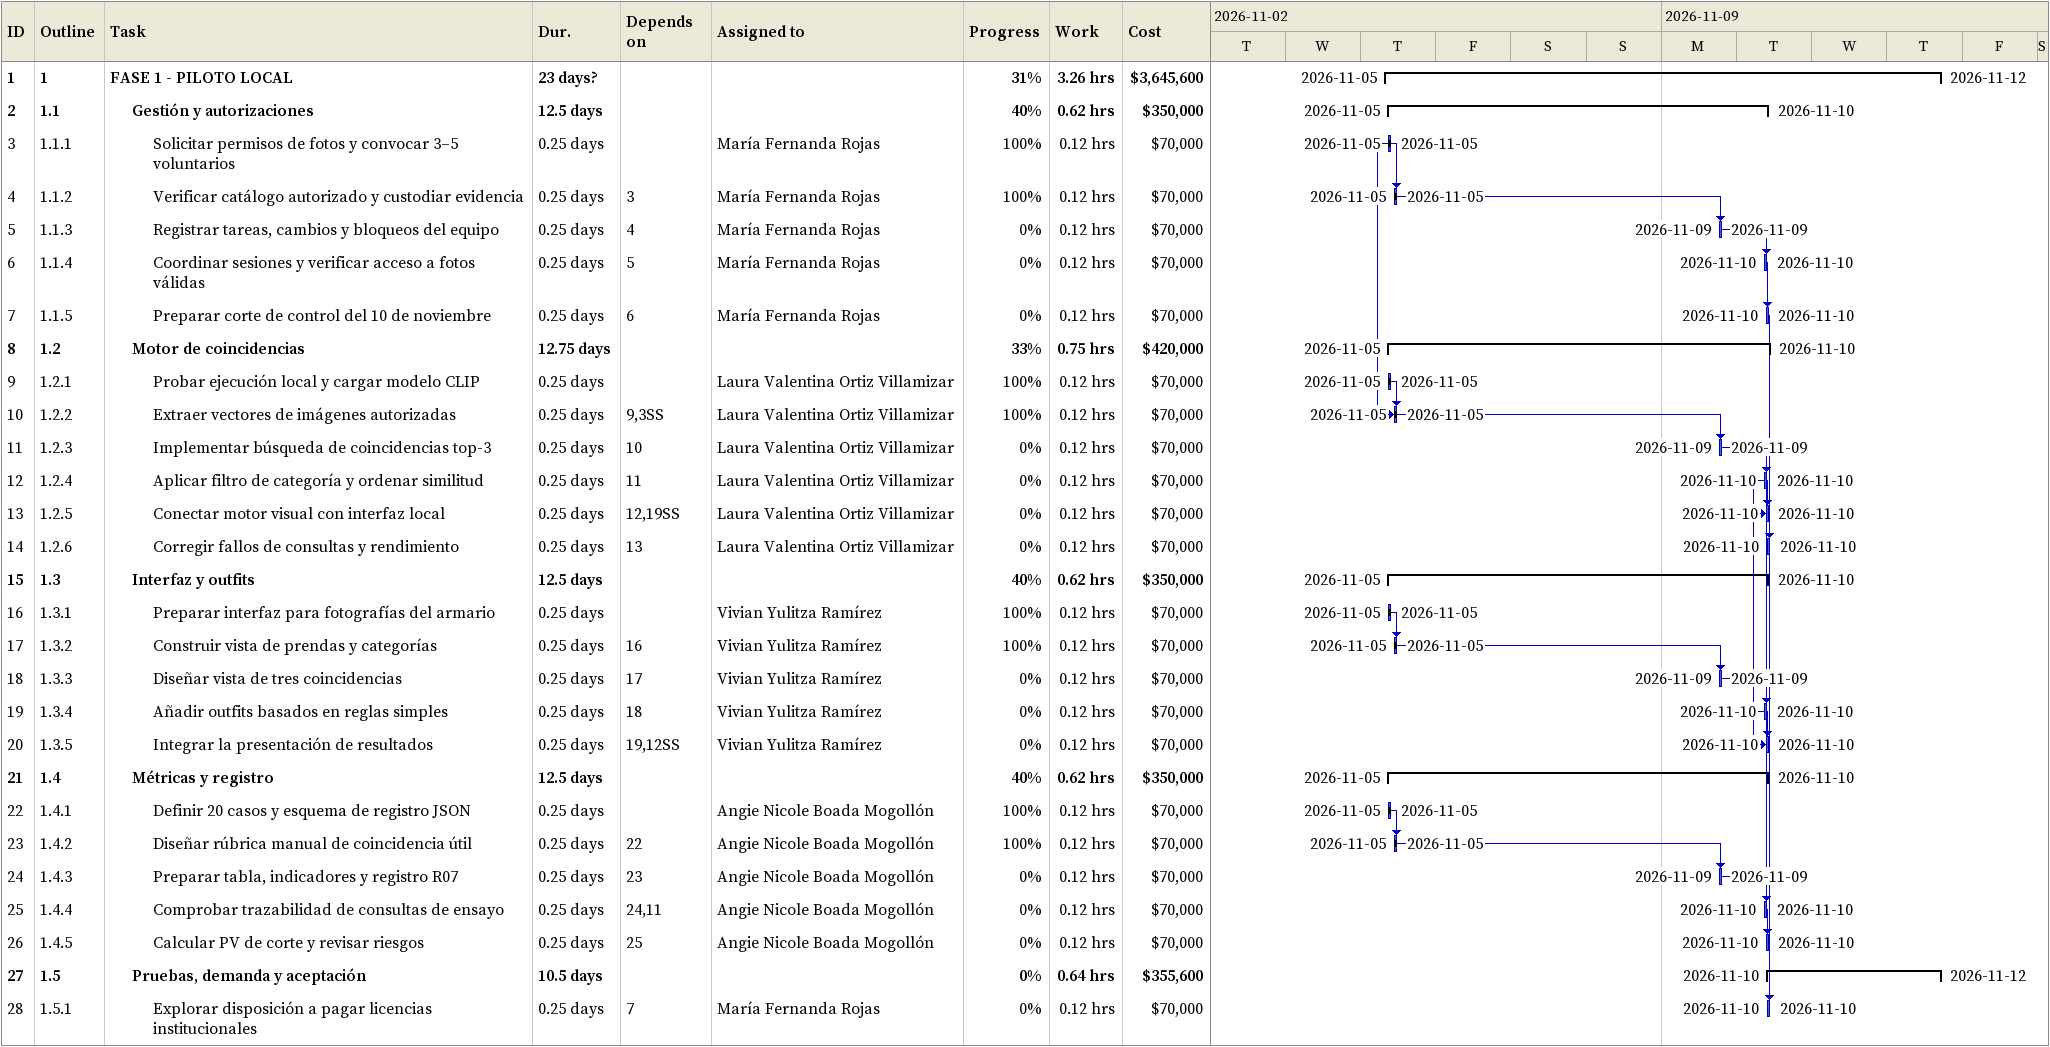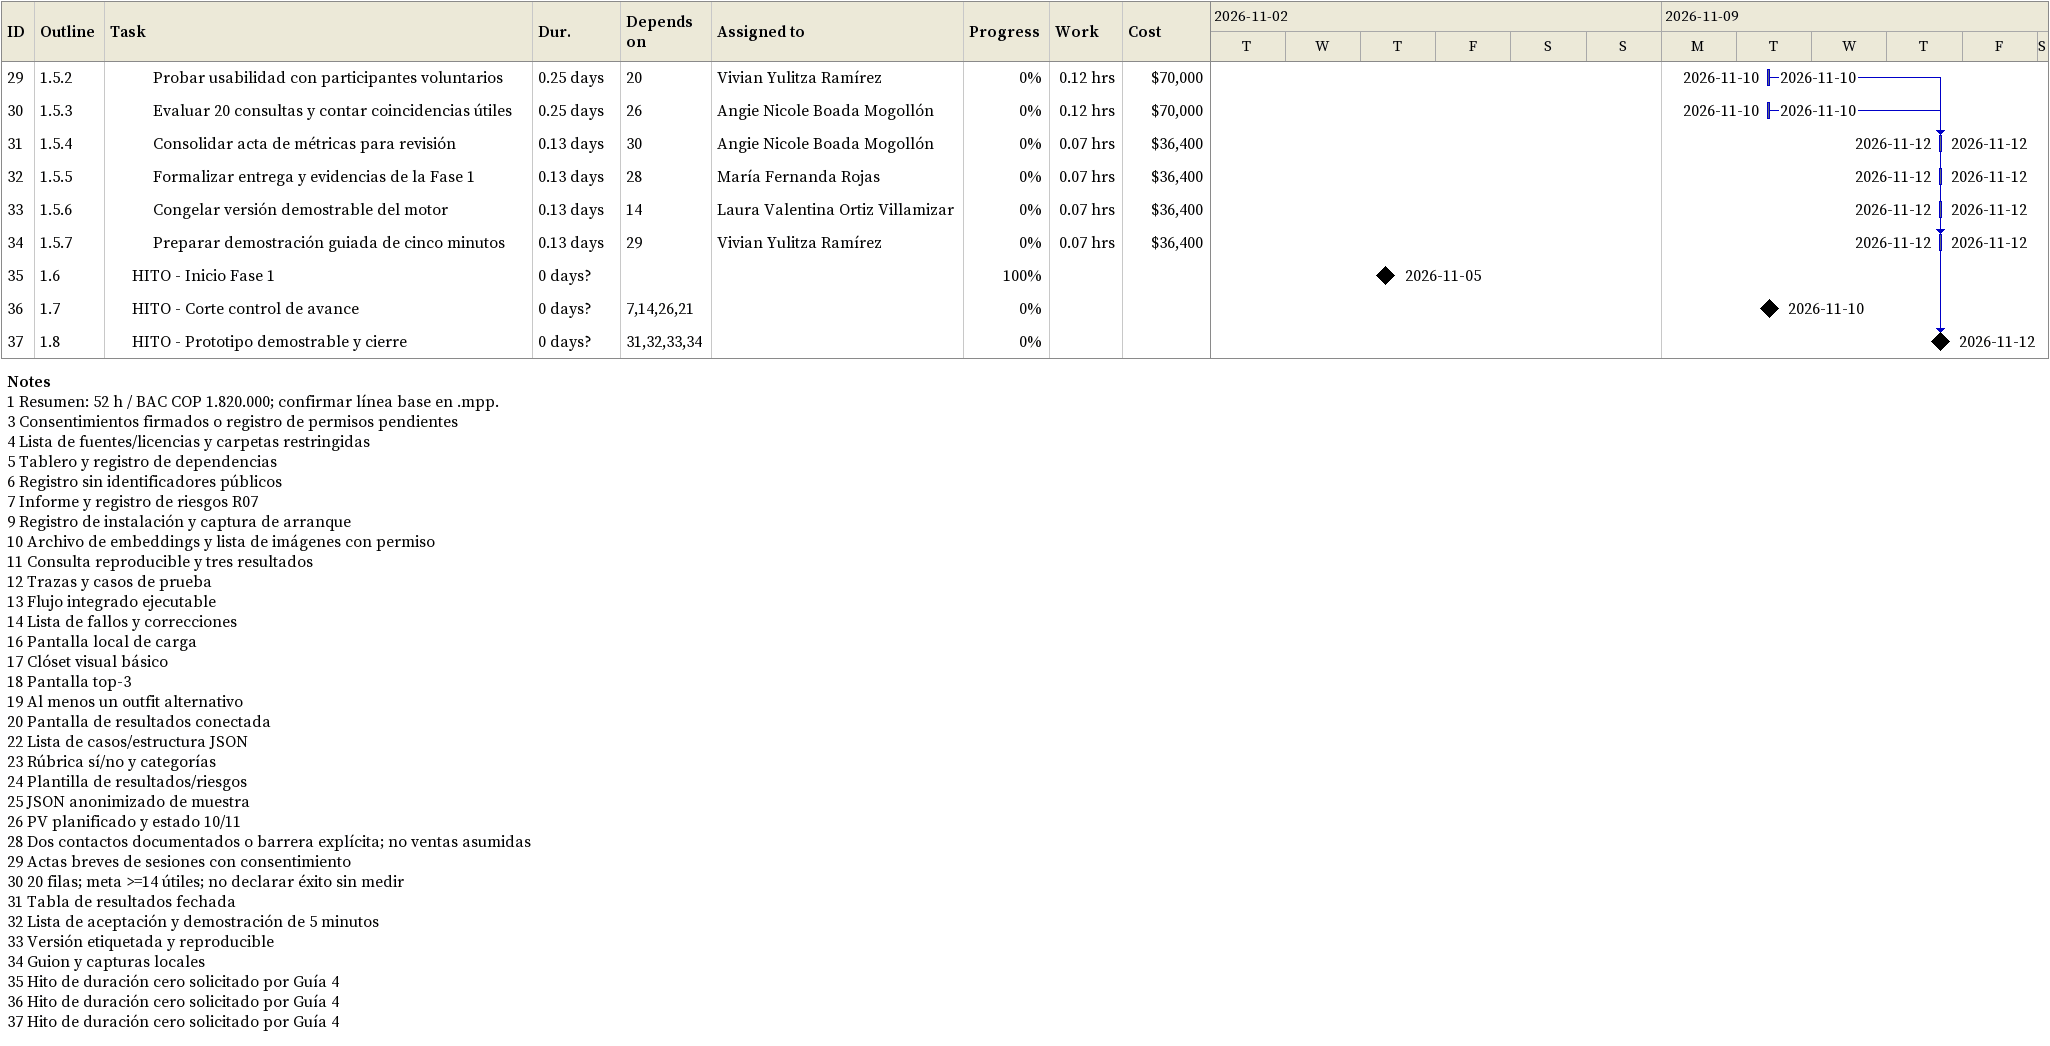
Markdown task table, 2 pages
| ID | WBS | Task | Duration | Start | Finish | Predecessors | Resources | % complete | Work (h) | Cost ($) |
|---|---|---|---|---|---|---|---|---|---|---|
| 1 | 1 | **FASE 1 - PILOTO LOCAL** | 23d? | 2026-11-05 | 2026-11-12 |  |  | 31 | 3.26 | 3645600 |
| 2 | 1.1 | **Gestión y autorizaciones** | 12.5d | 2026-11-05 | 2026-11-10 |  |  | 40 | 0.62 | 350000 |
| 3 | 1.1.1 | Solicitar permisos de fotos y convocar 3–5 voluntarios | 0.25d | 2026-11-05 | 2026-11-05 |  | María Fernanda Rojas | 100 | 0.12 | 70000 |
| 4 | 1.1.2 | Verificar catálogo autorizado y custodiar evidencia | 0.25d | 2026-11-05 | 2026-11-05 | 3 | María Fernanda Rojas | 100 | 0.12 | 70000 |
| 5 | 1.1.3 | Registrar tareas, cambios y bloqueos del equipo | 0.25d | 2026-11-09 | 2026-11-09 | 4 | María Fernanda Rojas | 0 | 0.12 | 70000 |
| 6 | 1.1.4 | Coordinar sesiones y verificar acceso a fotos válidas | 0.25d | 2026-11-10 | 2026-11-10 | 5 | María Fernanda Rojas | 0 | 0.12 | 70000 |
| 7 | 1.1.5 | Preparar corte de control del 10 de noviembre | 0.25d | 2026-11-10 | 2026-11-10 | 6 | María Fernanda Rojas | 0 | 0.12 | 70000 |
| 8 | 1.2 | **Motor de coincidencias** | 12.75d | 2026-11-05 | 2026-11-10 |  |  | 33 | 0.75 | 420000 |
| 9 | 1.2.1 | Probar ejecución local y cargar modelo CLIP | 0.25d | 2026-11-05 | 2026-11-05 |  | Laura Valentina Ortiz Villamizar | 100 | 0.12 | 70000 |
| 10 | 1.2.2 | Extraer vectores de imágenes autorizadas | 0.25d | 2026-11-05 | 2026-11-05 | 9, 3SS | Laura Valentina Ortiz Villamizar | 100 | 0.12 | 70000 |
| 11 | 1.2.3 | Implementar búsqueda de coincidencias top-3 | 0.25d | 2026-11-09 | 2026-11-09 | 10 | Laura Valentina Ortiz Villamizar | 0 | 0.12 | 70000 |
| 12 | 1.2.4 | Aplicar filtro de categoría y ordenar similitud | 0.25d | 2026-11-10 | 2026-11-10 | 11 | Laura Valentina Ortiz Villamizar | 0 | 0.12 | 70000 |
| 13 | 1.2.5 | Conectar motor visual con interfaz local | 0.25d | 2026-11-10 | 2026-11-10 | 12, 19SS | Laura Valentina Ortiz Villamizar | 0 | 0.12 | 70000 |
| 14 | 1.2.6 | Corregir fallos de consultas y rendimiento | 0.25d | 2026-11-10 | 2026-11-10 | 13 | Laura Valentina Ortiz Villamizar | 0 | 0.12 | 70000 |
| 15 | 1.3 | **Interfaz y outfits** | 12.5d | 2026-11-05 | 2026-11-10 |  |  | 40 | 0.62 | 350000 |
| 16 | 1.3.1 | Preparar interfaz para fotografías del armario | 0.25d | 2026-11-05 | 2026-11-05 |  | Vivian Yulitza Ramírez | 100 | 0.12 | 70000 |
| 17 | 1.3.2 | Construir vista de prendas y categorías | 0.25d | 2026-11-05 | 2026-11-05 | 16 | Vivian Yulitza Ramírez | 100 | 0.12 | 70000 |
| 18 | 1.3.3 | Diseñar vista de tres coincidencias | 0.25d | 2026-11-09 | 2026-11-09 | 17 | Vivian Yulitza Ramírez | 0 | 0.12 | 70000 |
| 19 | 1.3.4 | Añadir outfits basados en reglas simples | 0.25d | 2026-11-10 | 2026-11-10 | 18 | Vivian Yulitza Ramírez | 0 | 0.12 | 70000 |
| 20 | 1.3.5 | Integrar la presentación de resultados | 0.25d | 2026-11-10 | 2026-11-10 | 19, 12SS | Vivian Yulitza Ramírez | 0 | 0.12 | 70000 |
| 21 | 1.4 | **Métricas y registro** | 12.5d | 2026-11-05 | 2026-11-10 |  |  | 40 | 0.62 | 350000 |
| 22 | 1.4.1 | Definir 20 casos y esquema de registro JSON | 0.25d | 2026-11-05 | 2026-11-05 |  | Angie Nicole Boada Mogollón | 100 | 0.12 | 70000 |
| 23 | 1.4.2 | Diseñar rúbrica manual de coincidencia útil | 0.25d | 2026-11-05 | 2026-11-05 | 22 | Angie Nicole Boada Mogollón | 100 | 0.12 | 70000 |
| 24 | 1.4.3 | Preparar tabla, indicadores y registro R07 | 0.25d | 2026-11-09 | 2026-11-09 | 23 | Angie Nicole Boada Mogollón | 0 | 0.12 | 70000 |
| 25 | 1.4.4 | Comprobar trazabilidad de consultas de ensayo | 0.25d | 2026-11-10 | 2026-11-10 | 24, 11 | Angie Nicole Boada Mogollón | 0 | 0.12 | 70000 |
| 26 | 1.4.5 | Calcular PV de corte y revisar riesgos | 0.25d | 2026-11-10 | 2026-11-10 | 25 | Angie Nicole Boada Mogollón | 0 | 0.12 | 70000 |
| 27 | 1.5 | **Pruebas, demanda y aceptación** | 10.5d | 2026-11-10 | 2026-11-12 |  |  | 0 | 0.64 | 355600 |
| 28 | 1.5.1 | Explorar disposición a pagar licencias institucionales | 0.25d | 2026-11-10 | 2026-11-10 | 7 | María Fernanda Rojas | 0 | 0.12 | 70000 |
| 29 | 1.5.2 | Probar usabilidad con participantes voluntarios | 0.25d | 2026-11-10 | 2026-11-10 | 20 | Vivian Yulitza Ramírez | 0 | 0.12 | 70000 |
| 30 | 1.5.3 | Evaluar 20 consultas y contar coincidencias útiles | 0.25d | 2026-11-10 | 2026-11-10 | 26 | Angie Nicole Boada Mogollón | 0 | 0.12 | 70000 |
| 31 | 1.5.4 | Consolidar acta de métricas para revisión | 0.13d | 2026-11-12 | 2026-11-12 | 30 | Angie Nicole Boada Mogollón | 0 | 0.07 | 36400 |
| 32 | 1.5.5 | Formalizar entrega y evidencias de la Fase 1 | 0.13d | 2026-11-12 | 2026-11-12 | 28 | María Fernanda Rojas | 0 | 0.07 | 36400 |
| 33 | 1.5.6 | Congelar versión demostrable del motor | 0.13d | 2026-11-12 | 2026-11-12 | 14 | Laura Valentina Ortiz Villamizar | 0 | 0.07 | 36400 |
| 34 | 1.5.7 | Preparar demostración guiada de cinco minutos | 0.13d | 2026-11-12 | 2026-11-12 | 29 | Vivian Yulitza Ramírez | 0 | 0.07 | 36400 |
| 35 | 1.6 | HITO - Inicio Fase 1 | 0d? | 2026-11-05 | 2026-11-05 |  |  | 100 |  |  |
| 36 | 1.7 | HITO - Corte control de avance | 0d? | 2026-11-10 | 2026-11-10 | 7, 14, 26, 21 |  | 0 |  |  |
| 37 | 1.8 | HITO - Prototipo demostrable y cierre | 0d? | 2026-11-12 | 2026-11-12 | 31, 32, 33, 34 |  | 0 |  |  |

Notes
- 1: Resumen: 52 h / BAC COP 1.820.000; confirmar línea base en .mpp.
- 3: Consentimientos firmados o registro de permisos pendientes
- 4: Lista de fuentes/licencias y carpetas restringidas
- 5: Tablero y registro de dependencias
- 6: Registro sin identificadores públicos
- 7: Informe y registro de riesgos R07
- 9: Registro de instalación y captura de arranque
- 10: Archivo de embeddings y lista de imágenes con permiso
- 11: Consulta reproducible y tres resultados
- 12: Trazas y casos de prueba
- 13: Flujo integrado ejecutable
- 14: Lista de fallos y correcciones
- 16: Pantalla local de carga
- 17: Clóset visual básico
- 18: Pantalla top-3
- 19: Al menos un outfit alternativo
- 20: Pantalla de resultados conectada
- 22: Lista de casos/estructura JSON
- 23: Rúbrica sí/no y categorías
- 24: Plantilla de resultados/riesgos
- 25: JSON anonimizado de muestra
- 26: PV planificado y estado 10/11
- 28: Dos contactos documentados o barrera explícita; no ventas asumidas
- 29: Actas breves de sesiones con consentimiento
- 30: 20 filas; meta >=14 útiles; no declarar éxito sin medir
- 31: Tabla de resultados fechada
- 32: Lista de aceptación y demostración de 5 minutos
- 33: Versión etiquetada y reproducible
- 34: Guion y capturas locales
- 35: Hito de duración cero solicitado por Guía 4
- 36: Hito de duración cero solicitado por Guía 4
- 37: Hito de duración cero solicitado por Guía 4
